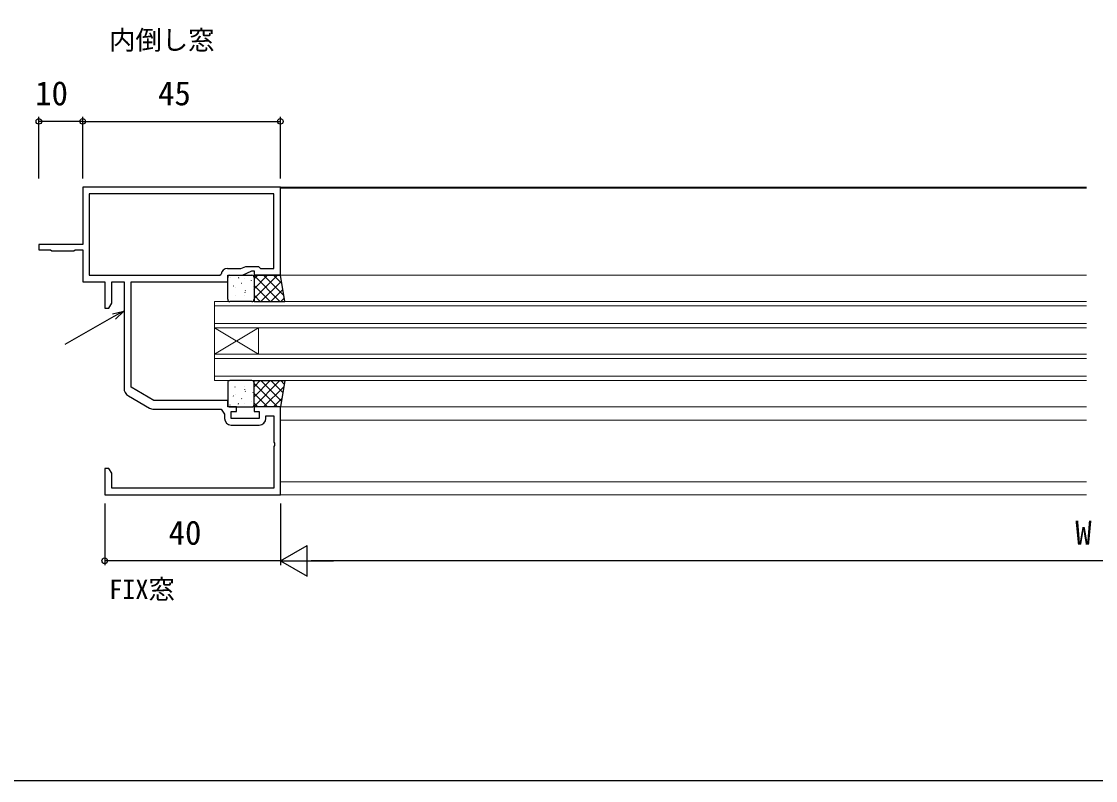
# Model space of a CAD drawing. Units: millimetres, scale not verified. Extents: x -438 to 438, y -344 to 341.
# Drawn here: x -71.4 to 173.1, y -343.6 to -170.9 of the extents above; entities that cross this region are included whole.
import ezdxf
from ezdxf.enums import TextEntityAlignment as Align

# ---------------------------------------------------------------- set-up
doc = ezdxf.new("R2010")
doc.units = ezdxf.units.MM
doc.header["$LTSCALE"] = 2
for name, color, linetype in [('0-1_USER1', 3, 'Continuous'), ('0-2_YKK_11', 7, 'Continuous'), ('0-4_YKK_13', 4, 'Continuous'), ('0-6_YKK_D', 6, 'Continuous'), ('0-7_YKK_ZWAK', 7, 'Continuous')]:
    doc.layers.add(name, color=color, linetype=linetype)
doc.layers.add('0-3_YKK_12', color=2, linetype='Continuous', lineweight=18)
doc.styles.add('ＭＳ ゴシック', font='')
doc.styles.get('ＭＳ ゴシック').set_extended_font_data('MS Gothic')

msp = doc.modelspace()

# ---------------------------------------------------------------- linework, layer by layer
at = {"layer": '0-2_YKK_11'}
for p, q in [((-47.1, -256.061), (-42.304, -258.83)), ((-23.7, -262.698), (-17.3, -262.698))]:
    msp.add_line(p, q, dxfattribs=at)
for points in [[(-12.5, -208.598), (-57.5, -208.598), (-57.5, -221.598), (-67.5, -221.598), (-67.5, -222.798), (-64.8, -222.798), (-64.5, -223.098), (-59.5, -223.098), (-59.2, -222.798), (-57.5, -222.798), (-57.5, -230.098), (-52.5, -230.098), (-52.5, -236.098), (-51.53, -236.098), (-50.9, -235.007), (-50.9, -230.098), (-48.1, -230.098), (-48.1, -254.329)], [(-14, -210.098), (-56, -210.098), (-56, -228.598), (-26.3, -228.598), (-26.004, -228.348)], [(-15.8, -261.198), (-15.8, -260.598), (-14, -260.598), (-14, -266.64), (-13.88, -266.823), (-13.88, -267.373), (-14, -267.556), (-14, -277.098), (-50.9, -277.098), (-50.9, -273.689), (-51.53, -272.598), (-52.5, -272.598), (-52.5, -278.598), (-12.5, -278.598), (-12.5, -258.598), (-18.5, -258.598), (-18.5, -259.598), (-17.3, -259.598), (-17.3, -261.198), (-23.7, -261.198), (-23.7, -259.598), (-22.5, -259.598), (-22.5, -258.598), (-24.5, -258.598), (-24.5, -257.098), (-41.304, -257.098), (-46.5, -254.098), (-46.5, -230.098), (-24.5, -230.098), (-24.5, -228.598), (-21.145, -228.598), (-19, -227.598), (-18.5, -227.598), (-18.5, -228.598), (-12.5, -228.598), (-12.5, -208.598)], [(-24.525, -227.098), (-21.477, -227.098), (-20.405, -226.598), (-17.5, -226.598), (-17, -227.098), (-14, -227.098), (-14, -210.098)], [(-41.304, -259.098), (-26, -259.098), (-25.2, -260.24), (-25.2, -261.198)]]:
    msp.add_lwpolyline(points, dxfattribs=at)
for centre, radius, start, end in [((-24.525, -228.598), 1.5, 90.00001, 170.40592), ((-46.1, -254.329), 2, 179.99998, 240.00001), ((-41.304, -257.098), 2, 240, 270.00002), ((-23.7, -261.198), 1.5, 180.00001, 269.99999), ((-17.3, -261.198), 1.5, 270.00001, 359.99999)]:
    msp.add_arc(centre, radius, start, end, dxfattribs=at)
at = {"layer": '0-3_YKK_12'}
for p, q in [((-12.8, -208.598), (171, -208.598)), ((-12.5, -208.798), (171, -208.798)), ((-12.7, -228.598), (171, -228.598)), ((-27.5, -234.598), (171, -234.598)), ((171, -235.598), (-27.5, -235.598)), ((-27.5, -239.598), (171, -239.598)), ((-27.5, -240.598), (-27.5, -246.598)), ((-27.5, -240.598), (-17.5, -246.598)), ((-27.5, -246.598), (-17.5, -240.598)), ((-17.5, -240.598), (-17.5, -246.598)), ((-27.5, -246.598), (171, -246.598)), ((171, -247.598), (-27.5, -247.598)), ((-27.5, -251.598), (171, -251.598)), ((-12.7, -258.598), (171, -258.598)), ((-12.5, -261.598), (171, -261.598)), ((-12.5, -275.598), (171, -275.598)), ((-12.8, -278.598), (171, -278.598))]:
    msp.add_line(p, q, dxfattribs=at)
for points in [[(171, -240.598), (-27.5, -240.598), (-27.5, -234.598)], [(171, -252.598), (-27.5, -252.598), (-27.5, -246.598)]]:
    msp.add_lwpolyline(points, dxfattribs=at)
at = {"layer": '0-4_YKK_13'}
for p, q in [((-24.5, -234.098), (-24.5, -229.098)), ((-24, -228.598), (-19, -228.598)), ((-23.936, -229.042), (-23.96, -229.086)), ((-21.992, -229.234), (-22.08, -229.281)), ((-20.577, -229.406), (-20.585, -229.412)), ((-19.121, -229.832), (-19.145, -229.876)), ((-13.166, -228.598), (-18.5, -233.932)), ((-15.411, -228.598), (-18.5, -231.687)), ((-17.656, -228.598), (-18.5, -229.442)), ((-12.598, -234.598), (-18.5, -228.696)), ((-18.5, -229.098), (-18.5, -234.098)), ((-11.729, -233.222), (-16.353, -228.598)), ((-12.178, -230.527), (-14.108, -228.598)), ((-23.202, -231.067), (-23.226, -231.111)), ((-22.782, -231.381), (-22.79, -231.387)), ((-21.312, -230.475), (-21.336, -230.519)), ((-20.467, -232.123), (-20.555, -232.17)), ((-18.688, -231.909), (-18.712, -231.953)), ((-18.595, -231.225), (-18.602, -231.232)), ((-14.843, -234.598), (-18.5, -230.941)), ((-12.274, -229.952), (-16.921, -234.598)), ((-11.954, -231.876), (-14.676, -234.598)), ((-19, -234.598), (-24, -234.598)), ((-22.77, -233.143), (-22.794, -233.187)), ((-20.762, -233.167), (-20.77, -233.173)), ((-20.578, -232.5), (-20.602, -232.544)), ((-20.146, -234.577), (-20.157, -234.598)), ((-17.088, -234.598), (-18.5, -233.186)), ((-11.633, -233.8), (-12.43, -234.598)), ((-24.5, -253.098), (-24.5, -258.098)), ((-19, -252.598), (-24, -252.598)), ((-22.77, -254.052), (-22.794, -254.008)), ((-20.762, -254.029), (-20.77, -254.022)), ((-20.146, -252.619), (-20.157, -252.598)), ((-12.598, -252.598), (-18.5, -258.5)), ((-14.843, -252.598), (-18.5, -256.255)), ((-17.088, -252.598), (-18.5, -254.01)), ((-18.5, -258.098), (-18.5, -253.098)), ((-13.166, -258.598), (-18.5, -253.263)), ((-12.274, -257.244), (-16.921, -252.598)), ((-11.729, -253.974), (-16.353, -258.598)), ((-11.954, -255.32), (-14.676, -252.598)), ((-11.633, -253.395), (-12.43, -252.598)), ((-23.202, -256.129), (-23.226, -256.085)), ((-22.782, -255.815), (-22.79, -255.808)), ((-21.312, -256.72), (-21.336, -256.676)), ((-20.578, -254.695), (-20.602, -254.651)), ((-20.467, -255.072), (-20.555, -255.025)), ((-18.688, -255.287), (-18.712, -255.243)), ((-18.595, -255.971), (-18.602, -255.964)), ((-15.411, -258.598), (-18.5, -255.509)), ((-12.178, -256.668), (-14.108, -258.598)), ((-24, -258.598), (-19, -258.598)), ((-23.936, -258.154), (-23.96, -258.11)), ((-21.992, -257.962), (-22.08, -257.915)), ((-20.577, -257.79), (-20.585, -257.783)), ((-19.121, -257.363), (-19.145, -257.319)), ((-17.656, -258.598), (-18.5, -257.754))]:
    msp.add_line(p, q, dxfattribs=at)
for points in [[(-11.5, -234.598), (-12.5, -228.598), (-18.5, -228.598), (-18.5, -234.598)], [(-11.5, -252.598), (-12.5, -258.598), (-18.5, -258.598), (-18.5, -252.598)]]:
    msp.add_lwpolyline(points, close=True, dxfattribs=at)
for centre, start, end in [((-24, -229.098), 90, 180), ((-19, -229.098), 0, 90), ((-24, -234.098), 180, 270), ((-19, -234.098), 270, 0), ((-24, -253.098), 90, 180), ((-19, -253.098), 0, 90), ((-24, -258.098), 180, 270), ((-19, -258.098), 270, 0)]:
    msp.add_arc(centre, 0.5, start, end, dxfattribs=at)
at = {"layer": '0-6_YKK_D'}
for p, q in [((-67.5, -206.598), (-67.5, -192.598)), ((-57.5, -206.598), (-57.5, -192.598)), ((-57.5, -206.598), (-57.5, -192.598)), ((-12.5, -206.598), (-12.5, -192.598)), ((-57.5, -193.598), (-67.5, -193.598)), ((-57.5, -193.598), (-12.5, -193.598)), ((-52.5, -280.598), (-52.5, -294.598)), ((-12.5, -280.598), (-12.5, -294.598)), ((-12.5, -280.598), (-12.5, -294.598)), ((-12.5, -293.598), (-6.438, -290.098)), ((-6.438, -297.098), (-6.438, -290.098)), ((-12.5, -293.598), (-52.5, -293.598)), ((-12.5, -293.598), (-6.438, -297.098)), ((-12.5, -293.598), (-0.376, -293.598)), ((350.5, -293.598), (-5.5, -293.598))]:
    msp.add_line(p, q, dxfattribs=at)
for points in [[(-48.168, -236.76), (-50.384, -238.023), (-61.583, -244.402)], [(-50.722, -237.429), (-48.168, -236.76), (-50.045, -238.616)]]:
    msp.add_lwpolyline(points, dxfattribs=at)
for centre in [(-67.5, -193.598), (-57.5, -193.598), (-57.5, -193.598), (-12.5, -193.598), (-52.5, -293.598)]:
    msp.add_circle(centre, 0.637, dxfattribs=at)
at = {"layer": '0-7_YKK_ZWAK'}
msp.add_lwpolyline([(-437.5, -343.6), (437.5, -343.6), (437.5, 306.4)], dxfattribs=at)

# ---------------------------------------------------------------- texts
at = {"layer": '0-1_USER1', "style": 'ＭＳ ゴシック'}
for s, p in [('内倒し窓', (-51.5, -178.6)), ('FIX窓', (-51.5, -303.6))]:
    msp.add_text(s, height=4.399, dxfattribs=at).set_placement(p, align=Align.BOTTOM_LEFT)
at = {"layer": '0-6_YKK_D', "style": 'ＭＳ ゴシック'}
for s, p in [('10', (-68.338, -191.598)), ('45', (-40.369, -191.598)), ('40', (-37.955, -291.598)), ('W', (168.452, -291.598))]:
    msp.add_text(s, height=5.499, dxfattribs=at).set_placement(p, align=Align.BOTTOM_LEFT)

doc.saveas('drawing.dxf')
